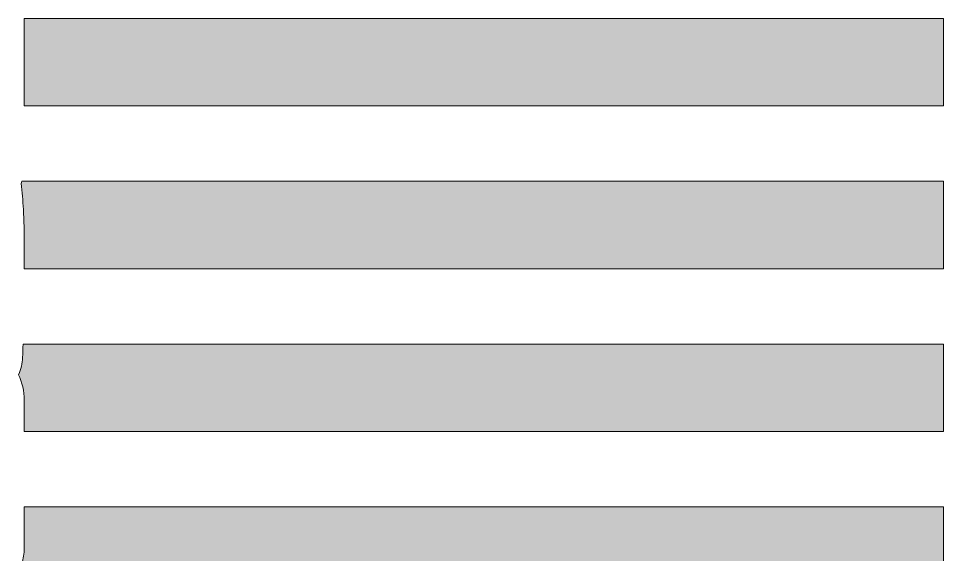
# Model space of a CAD drawing. Header units: inches. Extents: x 82 to 998, y -953 to -127.
# Drawn here: x 745.2 to 994.1, y -539.9 to -395.7 of the extents above; entities that cross this region are included whole.
import ezdxf

# ---------------------------------------------------------------- set-up
doc = ezdxf.new("R2010")
doc.units = ezdxf.units.IN
doc.header["$MEASUREMENT"] = 0
doc.layers.add('Layer 1', color=7, linetype='Continuous')

# ---------------------------------------------------------------- blocks, each defined once
blk = doc.blocks.new('block 5')
at = {"layer": 'Layer 1', "true_color": 0x2b568d}
h = blk.add_hatch(color=167, dxfattribs=at)
h.dxf.hatch_style = 2
h.paths.add_polyline_path([(746.75, -395.67), (746.75, -419.18), (994.07, -419.18), (994.07, -395.67)])
h = blk.add_hatch(color=167, dxfattribs=at)
h.dxf.hatch_style = 2
edge = h.paths.add_edge_path()
edge.add_spline(control_points=[(745.89, -440.06), (746.15, -442.34), (746.35, -444.69), (746.5, -447.09), (746.66, -449.92), (746.75, -453.2), (746.75, -456.84), (746.75, -456.84), (746.75, -463.01), (746.75, -463.01), (746.75, -463.01), (994.07, -463.01), (994.07, -463.01), (994.07, -463.01), (994.07, -439.5), (994.07, -439.5), (994.07, -439.5), (746.05, -439.5), (746.05, -439.5), (745.99, -439.68), (745.96, -439.88), (745.89, -440.06)], knot_values=[0, 0, 0, 0, 1, 1, 1, 2, 2, 2, 3, 3, 3, 4, 4, 4, 5, 5, 5, 6, 6, 6, 7, 7, 7, 7], degree=3, periodic=1)
h = blk.add_hatch(color=167, dxfattribs=at)
h.dxf.hatch_style = 2
edge = h.paths.add_edge_path()
edge.add_spline(control_points=[(746.28, -486.89), (746.21, -488.52), (745.83, -490.09), (745.18, -491.54), (746.19, -493.61), (746.75, -495.96), (746.75, -498.46), (746.75, -498.46), (746.75, -506.83), (746.75, -506.83), (746.75, -506.83), (994.07, -506.83), (994.07, -506.83), (994.07, -506.83), (994.07, -483.32), (994.07, -483.32), (994.07, -483.32), (746.43, -483.32), (746.43, -483.32), (746.38, -484.49), (746.34, -485.65), (746.28, -486.89)], knot_values=[0, 0, 0, 0, 1, 1, 1, 2, 2, 2, 3, 3, 3, 4, 4, 4, 5, 5, 5, 6, 6, 6, 7, 7, 7, 7], degree=3, periodic=1)
h = blk.add_hatch(color=167, dxfattribs=at)
h.dxf.hatch_style = 2
edge = h.paths.add_edge_path()
edge.add_spline(control_points=[(746.75, -537.61), (746.75, -539.15), (746.58, -540.56), (746.27, -541.86), (747.67, -543.64), (748.57, -545.78), (748.88, -548.05), (749.11, -548.88), (749.24, -549.76), (749.33, -550.65), (749.33, -550.65), (994.07, -550.65), (994.07, -550.65), (994.07, -550.65), (994.07, -527.14), (994.07, -527.14), (994.07, -527.14), (746.75, -527.14), (746.75, -527.14), (746.75, -527.14), (746.75, -537.61), (746.75, -537.61)], knot_values=[0, 0, 0, 0, 1, 1, 1, 2, 2, 2, 3, 3, 3, 4, 4, 4, 5, 5, 5, 6, 6, 6, 7, 7, 7, 7], degree=3, periodic=1)
at = {"layer": 'Layer 1', "lineweight": 0}
blk.add_lwpolyline([(746.75, -395.67), (746.75, -419.18), (994.07, -419.18), (994.07, -395.67), (746.75, -395.67)], dxfattribs=at)
for points in [[(745.89, -440.06), (746.15, -442.34), (746.35, -444.69), (746.5, -447.09), (746.66, -449.92), (746.75, -453.2), (746.75, -456.84), (746.75, -456.84), (746.75, -463.01), (746.75, -463.01), (746.75, -463.01), (994.07, -463.01), (994.07, -463.01), (994.07, -463.01), (994.07, -439.5), (994.07, -439.5), (994.07, -439.5), (746.05, -439.5), (746.05, -439.5), (745.99, -439.68), (745.96, -439.88), (745.89, -440.06)], [(746.28, -486.89), (746.21, -488.52), (745.83, -490.09), (745.18, -491.54), (746.19, -493.61), (746.75, -495.96), (746.75, -498.46), (746.75, -498.46), (746.75, -506.83), (746.75, -506.83), (746.75, -506.83), (994.07, -506.83), (994.07, -506.83), (994.07, -506.83), (994.07, -483.32), (994.07, -483.32), (994.07, -483.32), (746.43, -483.32), (746.43, -483.32), (746.38, -484.49), (746.34, -485.65), (746.28, -486.89)], [(746.75, -537.61), (746.75, -539.15), (746.58, -540.56), (746.27, -541.86), (747.67, -543.64), (748.57, -545.78), (748.88, -548.05), (749.11, -548.88), (749.24, -549.76), (749.33, -550.65), (749.33, -550.65), (994.07, -550.65), (994.07, -550.65), (994.07, -550.65), (994.07, -527.14), (994.07, -527.14), (994.07, -527.14), (746.75, -527.14), (746.75, -527.14), (746.75, -527.14), (746.75, -537.61), (746.75, -537.61)]]:
    blk.add_open_spline(points, degree=3, knots=[0, 0, 0, 0, 1, 1, 1, 2, 2, 2, 3, 3, 3, 4, 4, 4, 5, 5, 5, 6, 6, 6, 7, 7, 7, 7], dxfattribs=at)
blk = doc.blocks.new('block 2')
at = {"layer": 'Layer 1'}
blk.add_blockref('block 5', (0, 0), dxfattribs=at)

msp = doc.modelspace()

# ---------------------------------------------------------------- block references
at = {"layer": 'Layer 1'}
msp.add_blockref('block 2', (0, 0), dxfattribs=at)

doc.saveas('drawing.dxf')
